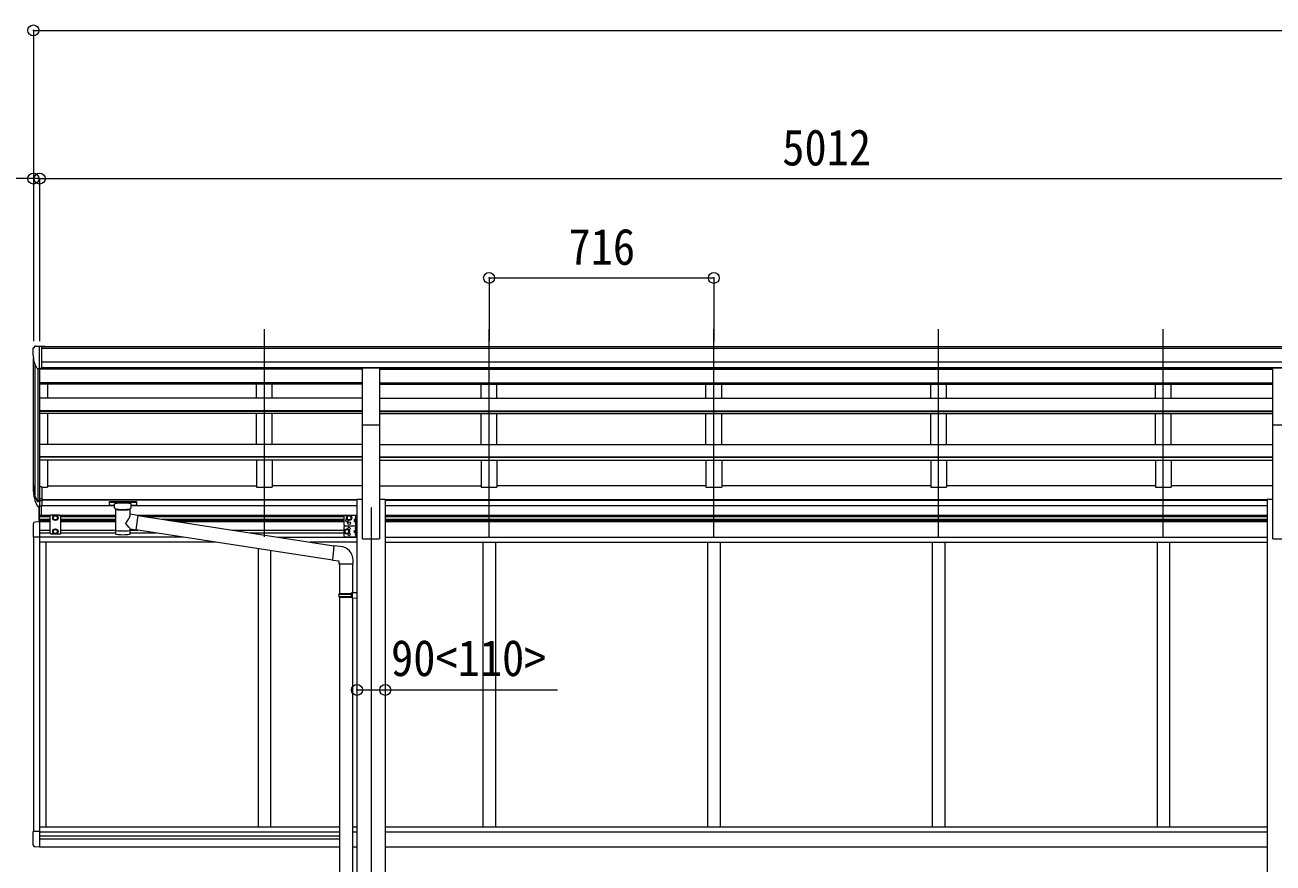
# Model space of a CAD drawing. Units: millimetres at full size. Extents: x -9783 to 9892, y -6828 to 6752.
# Drawn here: x -3151 to 825, y 470 to 3141 of the extents above; entities that cross this region are included whole.
import ezdxf
from ezdxf.enums import TextEntityAlignment as Align

# ---------------------------------------------------------------- set-up
doc = ezdxf.new("R2010")
doc.units = ezdxf.units.MM
doc.header["$LTSCALE"] = 35
doc.header["$PDMODE"] = 32
doc.header["$PDSIZE"] = 35
for name, color, linetype, lineweight in [('0-1_本体', 4, 'Continuous', 9), ('0-2_部品', 7, 'Continuous', 9), ('0-8_PARTS2', 2, 'Continuous', 9), ('0-A_寸法', 4, 'Continuous', 9), ('1-1_GLASS', 4, 'Continuous', 9), ('1-2_GLASS_SEAL', 7, 'Continuous', 9)]:
    doc.layers.add(name, color=color, linetype=linetype, lineweight=lineweight)
doc.styles.add('ＭＳ ゴシック', font='')
doc.styles.get('ＭＳ ゴシック').set_extended_font_data('MS Gothic')

msp = doc.modelspace()

# ---------------------------------------------------------------- linework, layer by layer
at = {"layer": '0-1_本体'}
for p, q in [((-3098.21, 2116.06), (1890.79, 2116.06)), ((-3098.21, 2110.71), (1890.79, 2110.71)), ((-3124.71, 1663.94), (-3124.71, 2079.31)), ((-3120.42, 2060.51), (-3120.42, 1641.94)), ((-3110.71, 2045.15), (-3110.71, 1623.94)), ((-3104.71, 2044.68), (-3104.71, 1668.37)), ((-2076.21, 2043.99), (-3104.71, 2043.99)), ((-3098.21, 2067.18), (1900.79, 2067.18)), ((-3098.21, 2049.51), (1900.79, 2049.51)), ((-2076.21, 2047.14), (-3098.21, 2047.14)), ((-3079.71, 2047.14), (-3079.71, 2043.99)), ((-2413.71, 2043.99), (-2413.71, 2047.14)), ((-2363.71, 2043.99), (-2363.71, 2047.14)), ((-2021.21, 2047.14), (823.79, 2047.14)), ((-2021.21, 2043.99), (823.79, 2043.99)), ((-1697.71, 2043.99), (-1697.71, 2047.14)), ((-1647.71, 2043.99), (-1647.71, 2047.14)), ((-981.71, 2043.99), (-981.71, 2047.14)), ((-931.71, 2043.99), (-931.71, 2047.14)), ((-265.71, 2043.99), (-265.71, 2047.14)), ((-215.71, 2043.99), (-215.71, 2047.14)), ((450.29, 2043.99), (450.29, 2047.14)), ((500.29, 2043.99), (500.29, 2047.14)), ((-2076.21, 2000.51), (-3104.71, 2000.51)), ((-2076.21, 1996.43), (-3104.71, 1996.43)), ((-3079.71, 1996.4), (-3079.71, 1951.41)), ((-2413.71, 1951.28), (-2413.71, 1996.43)), ((-2363.71, 1951.28), (-2363.71, 1996.43)), ((-2021.21, 2000.51), (823.79, 2000.51)), ((-2021.21, 1996.43), (823.79, 1996.43)), ((-1697.71, 1951.28), (-1697.71, 1996.43)), ((-1647.71, 1951.28), (-1647.71, 1996.43)), ((-981.71, 1951.28), (-981.71, 1996.43)), ((-931.71, 1951.28), (-931.71, 1996.43)), ((-265.71, 1951.28), (-265.71, 1996.43)), ((-215.71, 1951.28), (-215.71, 1996.43)), ((450.29, 1951.28), (450.29, 1996.43)), ((500.29, 1951.28), (500.29, 1996.43)), ((-2076.21, 1951.28), (-3104.71, 1951.28)), ((-2021.21, 1951.28), (823.79, 1951.28)), ((-2076.21, 1910.54), (-3104.71, 1910.54)), ((-2076.21, 1909.05), (-3104.71, 1909.05)), ((-2076.21, 1503.08), (-2076.21, 1915.72)), ((-2021.21, 1503.08), (-2021.21, 1915.72)), ((-2021.21, 1910.54), (823.79, 1910.54)), ((-2021.21, 1909.05), (823.79, 1909.05)), ((823.79, 1503.08), (823.79, 1915.72)), ((-2076.21, 1902.26), (-3104.71, 1902.26)), ((-3079.71, 1902.23), (-3079.71, 1803.97)), ((-2413.71, 1803.97), (-2413.71, 1902.26)), ((-2363.71, 1803.97), (-2363.71, 1902.26)), ((-2021.21, 1902.26), (823.79, 1902.26)), ((-1697.71, 1803.97), (-1697.71, 1902.26)), ((-1647.71, 1803.97), (-1647.71, 1902.26)), ((-981.71, 1803.97), (-981.71, 1902.26)), ((-931.71, 1803.97), (-931.71, 1902.26)), ((-265.71, 1803.97), (-265.71, 1902.26)), ((-215.71, 1803.97), (-215.71, 1902.26)), ((450.29, 1803.97), (450.29, 1902.26)), ((500.29, 1803.97), (500.29, 1902.26)), ((-2076.1, 1803.97), (-3104.71, 1803.97)), ((-2021.31, 1803.97), (823.79, 1803.97)), ((-2076.04, 1764.76), (-3104.71, 1764.76)), ((-2076.13, 1763.28), (-3104.71, 1763.28)), ((-2076.11, 1753.62), (-3104.71, 1753.62)), ((-3079.71, 1753.71), (-3079.71, 1667.55)), ((-2413.71, 1753.62), (-2413.71, 1667.55)), ((-2363.71, 1753.62), (-2363.71, 1667.55)), ((-2021.37, 1764.76), (823.79, 1764.76)), ((-2021.31, 1753.62), (823.79, 1753.62)), ((-2021.29, 1763.28), (823.79, 1763.28)), ((-1697.71, 1753.62), (-1697.71, 1667.55)), ((-1647.71, 1753.62), (-1647.71, 1667.55)), ((-981.71, 1753.62), (-981.71, 1667.55)), ((-931.71, 1753.62), (-931.71, 1667.55)), ((-265.71, 1753.62), (-265.71, 1667.55)), ((-215.71, 1753.62), (-215.71, 1667.55)), ((450.29, 1753.62), (450.29, 1667.55)), ((500.29, 1753.62), (500.29, 1667.55)), ((-3079.71, 1672.35), (-2413.71, 1672.35)), ((-2075.97, 1672.35), (-2363.71, 1672.35)), ((-2075.97, 1672.35), (-2363.71, 1672.35)), ((-2021.44, 1672.35), (-1697.71, 1672.35)), ((-981.71, 1672.35), (-1647.71, 1672.35)), ((-265.71, 1672.35), (-931.71, 1672.35)), ((450.29, 1672.35), (-215.71, 1672.35)), ((823.79, 1672.35), (500.29, 1672.35)), ((-3098.21, 1667.55), (-3079.71, 1667.55)), ((-2413.71, 1667.55), (-2363.71, 1667.55)), ((-1697.71, 1667.55), (-1647.71, 1667.55)), ((-981.71, 1667.55), (-931.71, 1667.55)), ((-265.71, 1667.55), (-215.71, 1667.55)), ((450.29, 1667.55), (500.29, 1667.55)), ((-3098.21, 1628.22), (-2093.91, 1628.22)), ((-3098.21, 1626.86), (-2093.91, 1626.86)), ((-3098.21, 1609.48), (-2866.71, 1609.48)), ((-2812.71, 1609.48), (-2093.91, 1609.48)), ((-2093.91, 1629.46), (-2093.91, -1246.92)), ((-2093.91, 1629.46), (-2076.21, 1629.46)), ((-2021.21, 1629.46), (-2003.51, 1629.46)), ((-2003.51, 1629.46), (-2003.51, -1246.92)), ((-2003.51, 1628.04), (805.97, 1628.04)), ((-2003.51, 1626.66), (806.09, 1626.66)), ((-2003.51, 1609.48), (806.09, 1609.48)), ((806.09, 1629.46), (823.79, 1629.46)), ((806.09, 1629.46), (806.09, -1246.92)), ((-2076.46, 1503.08), (-2021.46, 1503.08)), ((823.79, 1503.08), (878.79, 1503.08))]:
    msp.add_line(p, q, dxfattribs=at)
at = {"layer": '0-2_部品'}
for p, q in [((-3126.71, 2108.29), (-3126.71, 2107.66)), ((-3119.8, 2117.09), (-3123.86, 2111.29)), ((-3116.71, 2117.66), (-3119.04, 2117.52)), ((-3116.71, 2117.66), (-3098.21, 2117.66)), ((-3104.71, 2044.68), (-3104.71, 2117.66)), ((-3098.21, 2117.66), (-3088.21, 2117.57)), ((-3098.21, 2045.68), (-3098.21, 2117.66)), ((-3088.21, 2116.06), (-3088.21, 2117.57)), ((-3112.33, 2046.49), (-3121.61, 2062.56)), ((-3104.71, 2044.68), (-3109.92, 2044.99)), ((-3098.21, 2045.68), (-3104.71, 2045.68)), ((-2076.21, 2047.79), (-2021.21, 2047.79)), ((-2076.21, 1866.86), (-2076.21, 2047.79)), ((-2021.21, 1866.86), (-2021.21, 2047.79)), ((823.79, 2047.79), (878.79, 2047.79)), ((823.79, 1866.86), (823.79, 2047.79)), ((-2076.21, 1866.86), (-2021.21, 1866.86)), ((823.79, 1866.86), (878.79, 1866.86)), ((-3122.31, 1642.33), (-3112.15, 1623.16)), ((-3111.14, 1624.41), (-3120.89, 1642.83)), ((-3104.71, 1668.37), (-3104.71, 1606.49)), ((-3098.21, 1668.37), (-3104.71, 1668.37)), ((-3098.21, 1668.37), (-3098.21, 1607.31)), ((-3119.73, 1625.48), (-3112.15, 1607.99)), ((-3104.71, 1623.66), (-3109.84, 1623.66)), ((-3104.71, 1621.66), (-3109.55, 1621.66)), ((-3104.71, 1606.49), (-3109.55, 1606.49)), ((-3098.21, 1630.06), (-3104.71, 1630.06)), ((-3098.21, 1624.66), (-3104.71, 1624.66)), ((-3098.21, 1607.31), (-3104.71, 1607.31)), ((-2883.21, 1621.6), (-2883.21, 1610.84)), ((-2883.21, 1621.41), (-2883.21, 1619.87)), ((-2881.21, 1622.26), (-2798.21, 1622.26)), ((-2881.21, 1620.09), (-2798.21, 1620.09)), ((-2881.21, 1610.18), (-2866.71, 1610.18)), ((-2866.71, 1603.37), (-2866.71, 1613.64)), ((-2862.61, 1598.87), (-2862.62, 1518.58)), ((-2816.81, 1581.29), (-2816.81, 1598.88)), ((-2812.71, 1603.37), (-2812.71, 1613.64)), ((-2812.71, 1610.18), (-2798.21, 1610.18)), ((-2796.21, 1621.6), (-2796.21, 1610.84)), ((-2791.58, 1577.39), (-2816.81, 1581.3)), ((-2791.58, 1577.39), (-2798.61, 1532.13)), ((-2791.58, 1577.39), (-2167.62, 1480.59)), ((-2816.79, 1518.58), (-2816.81, 1535.2)), ((-2816.81, 1534.95), (-2798.61, 1532.13)), ((-2171.63, 1434.76), (-2798.61, 1532.13)), ((-2146.78, 1478.77), (-2167.62, 1480.59)), ((-2105.71, 1423.02), (-2105.71, 1433.94)), ((-2151.71, 1423.02), (-2105.71, 1423.02)), ((-2149.71, 1423.02), (-2149.71, 1329.02)), ((-2107.71, 1423.02), (-2107.71, 1331.58)), ((-2151.71, 1327.02), (-2150.71, 1329.02)), ((-2151.71, 1327.02), (-2107.71, 1327.02)), ((-2151.71, 1327.02), (-2151.71, 1319.02)), ((-2151.71, 1319.02), (-2107.71, 1319.02)), ((-2151.71, 1319.02), (-2150.71, 1317.02)), ((-2150.71, 1329.02), (-2107.71, 1329.02)), ((-2150.71, 1317.02), (-2107.71, 1317.02)), ((-2149.71, 1317.02), (-2149.71, 372.83)), ((-2112.18, 1327.02), (-2112.61, 1329.02)), ((-2109.71, 1331.52), (-2093.71, 1331.99)), ((-2109.71, 1329.52), (-2109.71, 1331.52)), ((-2109.71, 1329.52), (-2107.71, 1329.52)), ((-2109.71, 1314.52), (-2109.71, 1316.52)), ((-2109.71, 1314.52), (-2093.71, 1314.05)), ((-2107.71, 1314.46), (-2107.71, 375.39)), ((-2093.71, 1331.99), (-2093.71, 1314.05))]:
    msp.add_line(p, q, dxfattribs=at)
for points in [[(-2883.21, 1621.6), (-2883.17, 1621.79), (-2883.09, 1621.93), (-2882.99, 1622.02), (-2882.89, 1622.09), (-2882.77, 1622.13), (-2882.47, 1622.19), (-2881.98, 1622.24), (-2881.44, 1622.26), (-2881.21, 1622.26)], [(-2883.21, 1610.84), (-2883.17, 1610.64), (-2883.09, 1610.51), (-2882.99, 1610.41), (-2882.89, 1610.35), (-2882.77, 1610.31), (-2882.47, 1610.25), (-2881.98, 1610.2), (-2881.44, 1610.18), (-2881.21, 1610.18)], [(-2866.67, 1603.42), (-2866.69, 1603.07), (-2866.45, 1602.11), (-2865.92, 1601.23), (-2865.12, 1600.39), (-2864.01, 1599.59), (-2862.61, 1598.87)], [(-2816.81, 1598.88), (-2816.57, 1598.97), (-2815.22, 1599.71), (-2814.11, 1600.55), (-2813.35, 1601.42), (-2812.89, 1602.32), (-2812.72, 1603.21)], [(-2798.21, 1622.26), (-2797.85, 1622.26), (-2797.32, 1622.23), (-2796.87, 1622.18), (-2796.57, 1622.1), (-2796.4, 1622.01), (-2796.28, 1621.87), (-2796.21, 1621.69), (-2796.21, 1621.6)], [(-2798.21, 1610.18), (-2797.85, 1610.18), (-2797.32, 1610.21), (-2796.87, 1610.26), (-2796.57, 1610.33), (-2796.4, 1610.43), (-2796.28, 1610.57), (-2796.21, 1610.75), (-2796.21, 1610.84)], [(-2167.62, 1480.59), (-2171.63, 1434.76), (-2151.71, 1433.02), (-2151.71, 1423.02)], [(-2112.18, 1327.02), (-2112.18, 1319.02), (-2112.61, 1317.02)], [(-2109.71, 1316.52), (-2107.71, 1316.52), (-2107.71, 1329.52)]]:
    msp.add_lwpolyline(points, dxfattribs=at)
for centre, radius, start, end in [((-3123.71, 2108.29), 3, 93, 180), ((-2924.71, 2107.66), 202, 180, 192.90261), ((-3118.98, 2116.52), 1, 93.5, 145), ((-3109.73, 2047.99), 3, 210, 266.5), ((-3036.05, 1664.5), 89.07, 174.49576, 194.41188), ((-3036.76, 1668.78), 88.05, 177.22392, 197.21071), ((-2991.49, 1661.56), 133.22, 183.27987, 195.71302), ((-3109.55, 1624.66), 3, 210, 270), ((-3109.55, 1609.49), 3, 210, 270), ((-3109.84, 1625.16), 1.5, 210, 270), ((-2150.71, 1433.94), 45, 0, 85)]:
    msp.add_arc(centre, radius, start, end, dxfattribs=at)
for centre, major_axis, ratio, start_param, end_param in [((-2881.21, 1619.87), (2, 0), 0.109601, 1.5707963, 3.1415927), ((-2839.71, 1613.64), (27, 0), 0.122176, 6.2831853, 9.424778), ((-2839.69, 1598.41), (-22.91, 0.42), 0.072511, 0.0008029, 1.5715993), ((-2839.69, 1596.79), (-22.91, 0.42), 0.072511, 0.0008029, 1.5715993), ((-2839.72, 1598.41), (22.92, 0.42), 0.07247, 4.71158, 6.2823764), ((-2839.72, 1596.79), (22.92, 0.42), 0.07247, 4.71158, 6.2823764), ((-2828.71, 1603.37), (16, 0), 0.361356, 6.2636979, 6.2831853), ((-2798.21, 1619.87), (2, 0), 0.109601, 0, 1.5707963), ((-2839.71, 1554.75), (-22.81, -26.62), 0.234429, 1.6855472, 3.1268519), ((-2837.15, 1557.4), (20.32, -22.25), 0.045535, 0.0389954, 1.3075346), ((-2839.71, 1518.58), (22.92, 0), 0.101955, 3.1415499, 6.2833984), ((-2839.71, 1531.02), (22.91, 0), 0.122865, 3.1415927, 6.2831853)]:
    msp.add_ellipse(centre, major_axis=major_axis, ratio=ratio, start_param=start_param, end_param=end_param, dxfattribs=at)
at = {"layer": '0-8_PARTS2'}
for p, q in [((-2388.71, 1509.28), (-2388.71, 2171.81)), ((-1672.71, 1509.28), (-1672.71, 2171.81)), ((-956.71, 1509.28), (-956.71, 2171.81)), ((-240.71, 1509.28), (-240.71, 2171.81)), ((475.29, 1509.28), (475.29, 2171.81)), ((-2048.71, 1603.08), (-2048.71, -1346.92))]:
    msp.add_line(p, q, dxfattribs=at)
at = {"layer": '0-A_寸法', "color": 6}
for p, q in [((-3124.71, 3123.57), (6939.29, 3123.57)), ((-3124.71, 3123.57), (-3124.71, 2133.28)), ((-3124.71, 2651.44), (-3324.71, 2651.44)), ((-3124.71, 2651.44), (-3124.71, 2133.28)), ((-3104.71, 2651.44), (-3124.71, 2651.44)), ((-3104.71, 2651.44), (1907.29, 2651.44)), ((-3104.71, 2651.44), (-3104.71, 2133.28)), ((-3104.71, 2651.44), (-3104.71, 2133.28)), ((-1672.71, 2334.82), (-956.71, 2334.82)), ((-1672.71, 2334.82), (-1672.71, 2133.28)), ((-956.71, 2334.82), (-956.71, 2133.28))]:
    msp.add_line(p, q, dxfattribs=at)
msp.add_lwpolyline([(-2093.71, 1021.44), (-2003.71, 1021.44), (-1455.17, 1021.44)], dxfattribs=at)
for p in [(-3124.71, 3123.57), (-3124.71, 2651.44), (-3104.71, 2651.44), (-1672.71, 2334.82), (-956.71, 2334.82), (-2093.71, 1021.44), (-2003.71, 1021.44)]:
    msp.add_point(p, dxfattribs=at)
at = {"layer": '1-1_GLASS'}
for p, q in [((-3104.71, 1577.97), (-3069.21, 1577.97)), ((-3104.71, 1574.47), (-3072.21, 1574.47)), ((-3104.71, 1565.47), (-3072.21, 1565.47)), ((-3104.71, 1561.97), (-3072.21, 1561.97)), ((-3104.71, 1557.46), (-3104.71, 520.47)), ((-3072.21, 1556.97), (-3104.71, 1556.97)), ((-3040.21, 1577.97), (-2862.61, 1577.97)), ((-3037.21, 1574.47), (-2862.61, 1574.47)), ((-3037.21, 1565.47), (-2862.61, 1565.47)), ((-3037.21, 1561.97), (-2862.61, 1561.97)), ((-2862.61, 1556.97), (-3037.21, 1556.97)), ((-2795.33, 1577.97), (-2133.7, 1577.97)), ((-2772.77, 1574.47), (-2135.68, 1574.47)), ((-2714.75, 1565.47), (-2135.71, 1565.47)), ((-2692.19, 1561.97), (-2135.71, 1561.97)), ((-2296.63, 1556.97), (-2659.96, 1556.97)), ((-2135.71, 1556.97), (-2296.63, 1556.97)), ((-2003.51, 1577.97), (806.09, 1577.97)), ((-2003.51, 1574.47), (806.09, 1574.47)), ((-2003.51, 1565.47), (806.09, 1565.47)), ((-2003.51, 1561.97), (806.09, 1561.97)), ((806.09, 1556.97), (-2003.51, 1556.97)), ((-3104.71, 1530.97), (-3072.21, 1530.97)), ((-3104.71, 1521.97), (-3072.21, 1521.97)), ((-3037.21, 1530.97), (-2862.61, 1530.97)), ((-3037.21, 1521.97), (-2862.62, 1521.97)), ((-2816.8, 1530.97), (-2791.13, 1530.97)), ((-2816.79, 1521.97), (-2733.18, 1521.97)), ((-2492.36, 1530.97), (-2135.71, 1530.97)), ((-2434.35, 1521.97), (-2135.71, 1521.97)), ((-3124.71, 1508.27), (-3124.71, 569.66)), ((-2646.24, 1508.47), (-3104.71, 1508.47)), ((-2543.21, 1492.47), (-3104.71, 1492.47)), ((-3084.71, 1492.97), (-3084.71, 585.47)), ((-2408.71, 1471.58), (-2408.71, 585.47)), ((-2347.32, 1508.47), (-2093.91, 1508.47)), ((-2093.91, 1492.47), (-2244.18, 1492.47)), ((-2076.47, 1503.08), (-2021.47, 1503.08)), ((-2003.51, 1508.47), (806.09, 1508.47)), ((-2003.51, 1492.47), (806.09, 1492.47)), ((-1692.71, 1492.97), (-1692.71, 585.47)), ((-1652.71, 1492.97), (-1652.71, 585.47)), ((-976.71, 1492.47), (-976.71, 585.47)), ((-936.71, 1492.47), (-936.71, 585.47)), ((-260.71, 1492.47), (-260.71, 585.47)), ((-220.71, 1492.47), (-220.71, 585.47)), ((455.29, 1492.97), (455.29, 585.47)), ((495.29, 1492.97), (495.29, 585.47)), ((823.79, 1503.08), (878.79, 1503.08)), ((-2368.71, 1465.37), (-2368.71, 585.47)), ((-3104.71, 585.47), (-2149.91, 585.47)), ((-3104.71, 569.47), (-2149.91, 569.47)), ((-2107.91, 585.47), (-2093.91, 585.47)), ((-2107.91, 569.47), (-2093.91, 569.47)), ((-2003.51, 585.47), (806.09, 585.47)), ((-2003.51, 569.47), (806.09, 569.47)), ((-3104.71, 555.97), (-2151.91, 555.97)), ((-3104.71, 546.97), (-2149.91, 546.97)), ((-3104.71, 520.97), (-2149.91, 520.97)), ((-2107.91, 520.97), (-2093.91, 520.97)), ((-2003.51, 520.97), (806.09, 520.97))]:
    msp.add_line(p, q, dxfattribs=at)
at = {"layer": '1-2_GLASS_SEAL'}
for p, q in [((-3106.21, 1557.46), (-3106.21, 1606.49)), ((-3104.71, 1557.46), (-3104.71, 1607.31)), ((-3099.21, 1577.97), (-3099.21, 1607.31)), ((-3125.21, 1551.17), (-3125.21, 1508.27)), ((-3104.71, 1557.47), (-3119.99, 1556.67)), ((-3068.21, 1578.97), (-3072.21, 1574.97)), ((-3072.21, 1574.97), (-3072.21, 1521.47)), ((-3041.21, 1578.97), (-3068.21, 1578.97)), ((-3041.21, 1578.97), (-3037.21, 1574.97)), ((-3037.21, 1521.47), (-3037.21, 1574.97)), ((-2135.91, 1573.97), (-2135.91, 1548.97)), ((-2130.91, 1578.97), (-2093.91, 1578.97)), ((-2096.41, 1561.47), (-2103.41, 1561.47)), ((-2096.91, 1574.47), (-2097.71, 1574.33)), ((-2096.91, 1566.47), (-2097.71, 1566.61)), ((-2096.91, 1556.47), (-2097.71, 1556.33)), ((-2096.91, 1566.47), (-2096.41, 1566.56)), ((-2096.41, 1578.97), (-2096.41, 1543.97)), ((-2093.91, 1578.97), (-2093.91, 1543.97)), ((-3068.21, 1517.47), (-3072.21, 1521.47)), ((-3041.21, 1517.47), (-3068.21, 1517.47)), ((-3054.71, 1533.97), (-3061.21, 1530.22)), ((-3061.21, 1530.22), (-3061.21, 1522.71)), ((-3061.21, 1522.71), (-3054.71, 1518.96)), ((-3048.21, 1530.22), (-3054.71, 1533.97)), ((-3054.71, 1518.96), (-3048.21, 1522.71)), ((-3048.21, 1522.71), (-3048.21, 1530.22)), ((-3041.21, 1517.47), (-3037.21, 1521.47)), ((-2135.91, 1538.97), (-2135.91, 1513.97)), ((-2130.91, 1543.97), (-2093.91, 1543.97)), ((-2130.91, 1543.97), (-2093.91, 1543.97)), ((-2096.41, 1526.47), (-2103.41, 1526.47)), ((-2096.91, 1548.47), (-2097.71, 1548.61)), ((-2096.91, 1539.47), (-2097.71, 1539.33)), ((-2096.91, 1531.47), (-2097.71, 1531.61)), ((-2096.91, 1521.47), (-2097.71, 1521.33)), ((-2096.91, 1513.47), (-2097.71, 1513.61)), ((-2096.91, 1548.47), (-2096.41, 1548.56)), ((-2096.91, 1531.47), (-2096.41, 1531.56)), ((-2096.91, 1513.47), (-2096.41, 1513.56)), ((-2096.41, 1543.97), (-2096.41, 1508.97)), ((-2093.91, 1543.97), (-2093.91, 1508.97)), ((-3104.71, 1508.27), (-3125.21, 1508.27)), ((-2130.91, 1508.97), (-2093.91, 1508.97)), ((-3104.71, 569.66), (-3125.21, 569.66)), ((-3125.21, 526.76), (-3125.21, 569.66)), ((-3104.71, 520.46), (-3119.99, 521.26))]:
    msp.add_line(p, q, dxfattribs=at)
for points in [[(-3061.21, 1573.72), (-3054.71, 1577.47), (-3048.21, 1573.72)], [(-3048.21, 1573.72), (-3048.21, 1566.21), (-3054.71, 1562.46), (-3061.21, 1566.21), (-3061.21, 1573.72)], [(-2096.41, 1566.47), (-2103.41, 1561.47), (-2096.41, 1556.47)], [(-2096.02, 1570.47), (-2096.65, 1571.65), (-2098.89, 1572.77)], [(-2096.02, 1570.47), (-2096.65, 1569.28), (-2098.89, 1568.17)], [(-2096.02, 1552.47), (-2096.65, 1553.65), (-2098.89, 1554.77)], [(-2096.02, 1552.47), (-2096.65, 1551.28), (-2098.89, 1550.17)], [(-2096.91, 1566.47), (-2096.91, 1574.47), (-2096.41, 1574.38), (-2096.41, 1566.56)], [(-2096.91, 1548.47), (-2096.91, 1556.47), (-2096.41, 1556.38), (-2096.41, 1548.56)], [(-2096.41, 1531.47), (-2103.41, 1526.47), (-2096.41, 1521.47)], [(-2096.02, 1535.47), (-2096.65, 1536.65), (-2098.89, 1537.77)], [(-2096.02, 1535.47), (-2096.65, 1534.28), (-2098.89, 1533.17)], [(-2096.02, 1517.47), (-2096.65, 1518.65), (-2098.89, 1519.77)], [(-2096.02, 1517.47), (-2096.65, 1516.28), (-2098.89, 1515.17)], [(-2096.91, 1531.47), (-2096.91, 1539.47), (-2096.41, 1539.38), (-2096.41, 1531.56)], [(-2096.91, 1513.47), (-2096.91, 1521.47), (-2096.41, 1521.38), (-2096.41, 1513.56)]]:
    msp.add_lwpolyline(points, dxfattribs=at)
for points in [[(-2118.91, 1562.46), (-2112.41, 1566.21), (-2112.41, 1573.72), (-2118.91, 1577.47), (-2125.41, 1573.72), (-2125.41, 1566.21)], [(-2125.91, 1518.96), (-2119.41, 1522.71), (-2119.41, 1530.22), (-2125.91, 1533.97), (-2132.41, 1530.22), (-2132.41, 1522.71)]]:
    msp.add_lwpolyline(points, close=True, dxfattribs=at)
for centre, radius in [((-3054.71, 1569.97), 8.5), ((-3054.71, 1569.97), 7.5), ((-3054.71, 1569.97), 6.5), ((-2118.91, 1569.97), 8.5), ((-2118.91, 1569.97), 7.5), ((-2118.91, 1569.97), 6.5), ((-2118.91, 1552.97), 4.25), ((-3054.71, 1526.47), 8.5), ((-3054.71, 1526.47), 7.5), ((-3054.71, 1526.47), 6.5), ((-2125.91, 1526.47), 8.5), ((-2125.91, 1526.47), 7.5), ((-2125.91, 1526.47), 6.5)]:
    msp.add_circle(centre, radius, dxfattribs=at)
for centre, radius, start, end in [((-3119.71, 1551.17), 5.5, 93, 180), ((-2130.91, 1573.97), 5, 90, 180), ((-2125.91, 1561.47), 4.25, 94.76077, 6.29431), ((-2092.81, 1570.47), 6.5, 147.94412, 212.05588), ((-2092.81, 1552.47), 6.5, 147.94412, 212.05588), ((-2097.55, 1573.44), 0.9, 100, 147.94412), ((-2097.55, 1567.49), 0.9, 212.05588, 260), ((-2097.55, 1555.44), 0.9, 100, 147.94412), ((-2130.91, 1548.97), 5, 180, 270), ((-2130.91, 1538.97), 5, 90, 180), ((-2130.91, 1513.97), 5, 180, 270), ((-2118.91, 1534.97), 4.25, 274.76077, 186.29431), ((-2118.91, 1517.97), 4.25, 173.70569, 85.23923), ((-2092.81, 1535.47), 6.5, 147.94412, 212.05588), ((-2092.81, 1517.47), 6.5, 147.94412, 212.05588), ((-2097.55, 1549.49), 0.9, 212.05588, 260), ((-2097.55, 1538.44), 0.9, 100, 147.94412), ((-2097.55, 1532.49), 0.9, 212.05588, 260), ((-2097.55, 1520.44), 0.9, 100, 147.94412), ((-2097.55, 1514.49), 0.9, 212.05588, 260), ((-3119.71, 526.76), 5.5, 180, 267)]:
    msp.add_arc(centre, radius, start, end, dxfattribs=at)

# ---------------------------------------------------------------- texts
at = {"layer": '0-A_寸法', "color": 7, "style": 'ＭＳ ゴシック', "width": 0.9}
for s, p in [('5012', (-738.71, 2658.44)), ('716', (-1419.71, 2341.82)), ('90<110>', (-1985.08, 1030.94))]:
    msp.add_text(s, height=115.5, dxfattribs=at).set_placement(p, align=Align.BOTTOM_LEFT)

doc.saveas('drawing.dxf')
